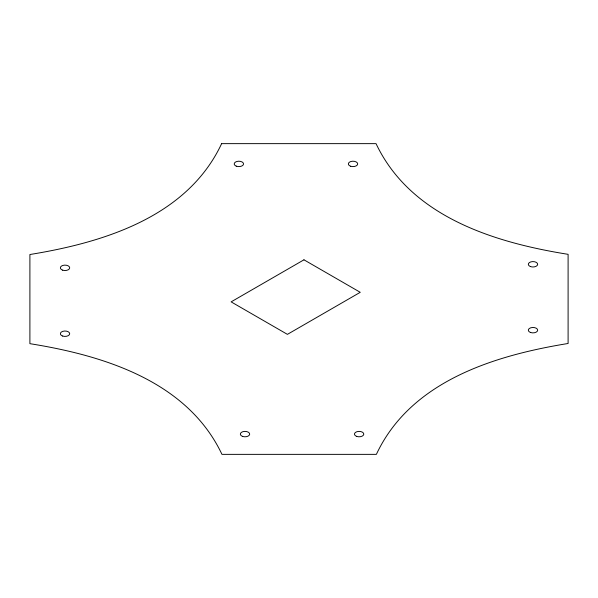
<?xml version="1.0" encoding="UTF-8"?>
<svg xmlns="http://www.w3.org/2000/svg" width="598" height="598" viewBox="0 0 598 598"><rect width="100%" height="100%" fill="white"/><g stroke="black" fill="none" stroke-linecap="round" stroke-linejoin="round"><path stroke-width="0.9" d="M221.626 143.64C187.316 216.88 103.641 242.526 29.9 254.516L29.9 343.671C103.783 355.481 187.338 381.255 221.955 454.36L376.374 454.36C410.684 381.12 494.359 355.474 568.1 343.484L568.1 254.329C494.217 242.519 410.662 216.745 376.045 143.64L221.626 143.64M303.963 259.816L231.127 301.87L287.414 334.364L360.25 292.31L303.963 259.816M62.678 336.054A4.679 2.706 0 0 0 69.697 333.714A4.679 2.706 0 0 0 62.678 331.374A4.679 2.706 0 0 0 62.678 336.054M62.678 270.169A4.679 2.706 0 0 0 69.697 267.822A4.679 2.706 0 0 0 62.678 265.482A4.679 2.706 0 0 0 62.678 270.169M356.498 436.331A4.679 2.706 0 0 0 363.793 434.283A4.679 2.706 0 0 0 357.081 431.659A4.679 2.706 0 0 0 356.498 436.331M242.377 436.331A4.679 2.706 0 0 0 249.672 434.283A4.679 2.706 0 0 0 242.96 431.659A4.679 2.706 0 0 0 242.377 436.331M530.643 332.518A4.679 2.706 0 0 0 537.669 330.178A4.679 2.706 0 0 0 530.643 327.831A4.679 2.706 0 0 0 530.643 332.518M530.359 266.529A4.679 2.706 0 0 0 537.654 264.48A4.679 2.706 0 0 0 530.942 261.857A4.679 2.706 0 0 0 530.359 266.529M236.247 166.147A4.679 2.706 0 0 0 243.543 164.106A4.679 2.706 0 0 0 236.83 161.482A4.679 2.706 0 0 0 236.247 166.147M350.66 166.251A4.679 2.706 0 0 0 357.679 163.912A4.679 2.706 0 0 0 350.66 161.572A4.679 2.706 0 0 0 350.66 166.251"/></g></svg>
